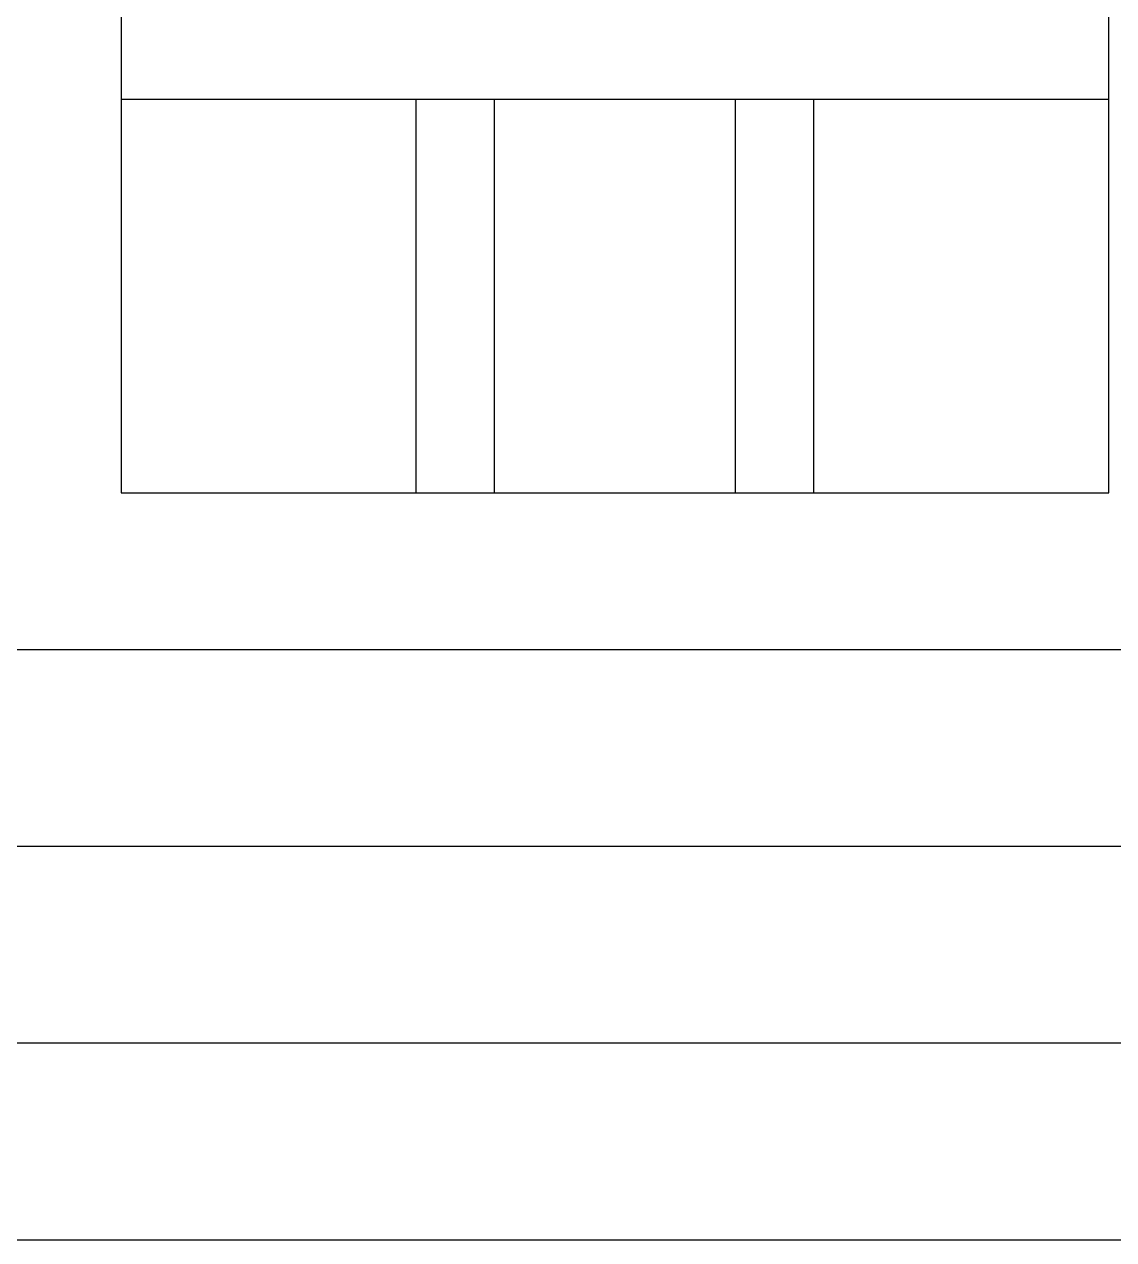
# Model space of a CAD drawing. Extents: x -66030 to 95157, y -13132 to 45879.
# Drawn here: x 80731.1 to 81066, y -6909 to -6535.5 of the extents above; entities that cross this region are included whole.
import ezdxf

# ---------------------------------------------------------------- set-up
doc = ezdxf.new("R2010")
doc.units = 0
doc.header["$LTSCALE"] = 100
doc.header["$MEASUREMENT"] = 0
doc.layers.add('立面框架', color=3, linetype='CONTINUOUS')

msp = doc.modelspace()

# ---------------------------------------------------------------- linework, layer by layer
at = {"layer": '立面框架'}
for p, q in [((80760.89, -5144.91), (80760.89, -6679.43)), ((81064.48, -6679.43), (81064.48, -5144.91)), ((81064.48, -6558.6), (80760.89, -6558.6)), ((80851.51, -6679.43), (80851.51, -6558.6)), ((80875.68, -6679.43), (80875.68, -6558.6)), ((80949.69, -6679.43), (80949.69, -6558.6)), ((80973.85, -6679.43), (80973.85, -6558.6)), ((80760.89, -6679.43), (81064.48, -6679.43)), ((81913.3, -6727.76), (80578.14, -6727.76)), ((81973.71, -6788.18), (80578.14, -6788.18)), ((82305.99, -6848.59), (80578.14, -6848.59)), ((80578.14, -6909.01), (82305.99, -6909.01))]:
    msp.add_line(p, q, dxfattribs=at)

doc.saveas('drawing.dxf')
